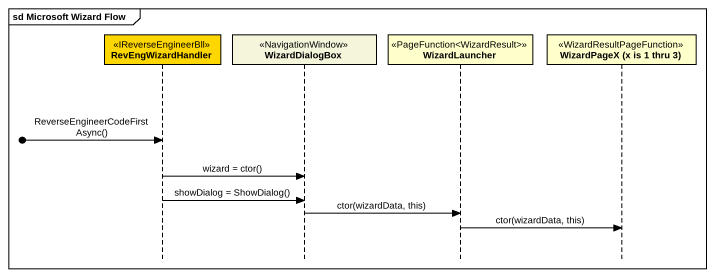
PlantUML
@startuml
mainframe sd Microsoft Wizard Flow
hide footbox
participant RevEngWizardHandler <<IReverseEngineerBll>> #FFD700
participant WizardDialogBox <<NavigationWindow>> #F5F5DC
participant WizardLauncher <<PageFunctionWizardResult>>
participant "WizardPageX (x is 1 thru 3)" as WizardPageX_x_is_1_thru_3 <<WizardResultPageFunction>>

[o-> RevEngWizardHandler : ReverseEngineerCodeFirstAsync()
RevEngWizardHandler -> WizardDialogBox : wizard = ctor()
RevEngWizardHandler -> WizardDialogBox : showDialog = ShowDialog()
WizardDialogBox -> WizardLauncher : ctor(wizardData, this)
WizardLauncher -> WizardPageX_x_is_1_thru_3 : ctor(wizardData, this)
@enduml
